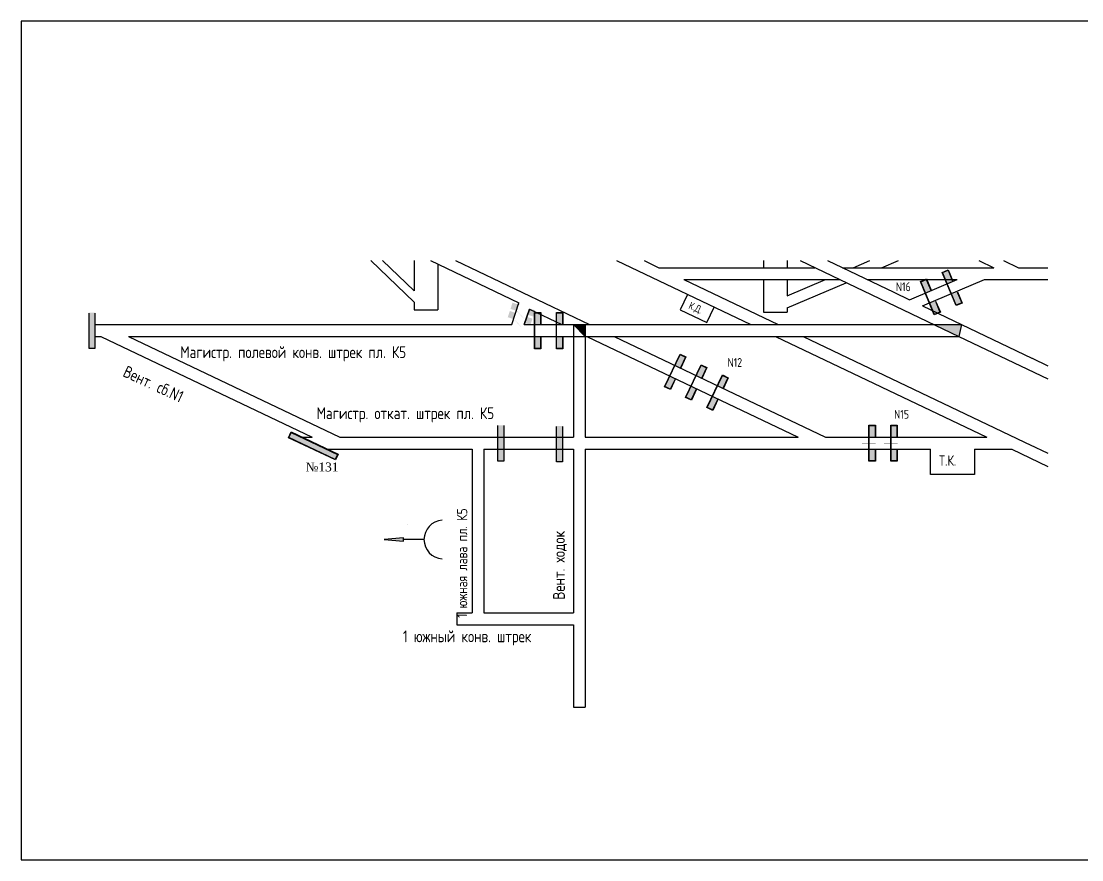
# Model space of a CAD drawing. Header units: millimetres. Extents: x -1207 to 133, y -433 to 395.
# Drawn here: x -817.9 to -459.4, y -432.7 to -149.4 of the extents above; entities that cross this region are included whole.
import ezdxf

# ---------------------------------------------------------------- set-up
doc = ezdxf.new("R2010")
doc.units = ezdxf.units.MM
for name, color, linetype in [('Двери', 7, 'Continuous'), ('Номера перемычек', 7, 'Continuous'), ('Перемычки 01', 7, 'Continuous')]:
    doc.layers.add(name, color=color, linetype=linetype)
doc.styles.add('ESKD', font='Eskdwin')
doc.styles.get("Standard").update_dxf_attribs({"font": 'TIMES.TTF', "height": 10})

msp = doc.modelspace()

# ---------------------------------------------------------------- hatches: boundary and pattern name
h = msp.add_hatch(color=256)
h.paths.add_polyline_path([(-652.79, -247.28), (-653.47, -249.37), (-651.46, -250.02), (-651.43, -249.93), (-653.34, -249.31), (-652.73, -247.4), (-650.81, -248.02), (-650.78, -247.93)])
h.paths.add_polyline_path([(-651.42, -249.91), (-651.46, -250.02), (-649.02, -252.64), (-648.95, -252.57), (-649.26, -252.23)])
h.paths.add_polyline_path([(-647.77, -251.21), (-647.81, -251.31), (-645.8, -251.96), (-645.12, -249.87), (-647.13, -249.22), (-647.16, -249.31), (-645.25, -249.93), (-645.86, -251.83)])
h = msp.add_hatch(color=256)
h.paths.add_polyline_path([(-651.86, -244.46), (-652.54, -246.55), (-650.53, -247.2), (-650.5, -247.11), (-652.42, -246.49), (-651.8, -244.59), (-649.89, -245.21), (-649.86, -245.11)])
h.paths.add_polyline_path([(-650.5, -247.09), (-650.53, -247.2), (-648.1, -249.82), (-648.02, -249.75), (-648.33, -249.42)])
h.paths.add_polyline_path([(-646.85, -248.4), (-646.88, -248.49), (-644.87, -249.14), (-644.19, -247.05), (-646.2, -246.4), (-646.23, -246.5), (-644.32, -247.12), (-644.94, -249.02)])
h = msp.add_hatch(color=3)
h.paths.add_polyline_path([(-651.8, -244.59), (-652.42, -246.49), (-650.5, -247.11), (-649.89, -245.21)])
h.paths.add_polyline_path([(-646.23, -246.5), (-646.85, -248.4), (-644.94, -249.02), (-644.32, -247.12)])
h = msp.add_hatch(color=3)
h.paths.add_polyline_path([(-652.73, -247.4), (-653.34, -249.31), (-651.43, -249.93), (-650.81, -248.02)])
h.paths.add_polyline_path([(-647.16, -249.31), (-647.77, -251.21), (-645.86, -251.83), (-645.25, -249.93)])
for points in [[(-631.28, -251.87), (-627.28, -255.87), (-627.28, -251.87)], [(-500.05, -251.87), (-509.34, -251.87), (-500.96, -255.87)], [(-533.75, -291.89), (-533.75, -292.03), (-531.43, -292.03), (-531.43, -291.89)], [(-529.08, -292.03), (-529.08, -291.89), (-531.33, -291.89), (-531.33, -292.03)], [(-526.34, -291.89), (-526.34, -292.03), (-524.02, -292.03), (-524.02, -291.89)], [(-521.67, -292.03), (-521.67, -291.89), (-523.92, -291.89), (-523.92, -292.03)], [(-688.72, -325.09), (-688.72, -323.89), (-695.28, -324.53)]]:
    msp.add_hatch(color=256).paths.add_polyline_path(points)
at = {"layer": 'Двери'}
h = msp.add_hatch(color=256, dxfattribs=at)
h.paths.add_polyline_path([(-510.39, -240.24), (-511.97, -236.46), (-514, -237.31), (-512.41, -241.09), (-512.32, -241.06), (-513.87, -237.37), (-512.03, -236.59), (-510.48, -240.28)])
h.paths.add_polyline_path([(-510.77, -244.74), (-512.32, -241.06), (-512.41, -241.09), (-510.86, -244.78)])
h.paths.add_polyline_path([(-507.25, -247.71), (-508.84, -243.93), (-508.93, -243.97), (-507.38, -247.66), (-509.22, -248.43), (-510.77, -244.74), (-510.86, -244.78), (-509.28, -248.56)])
h = msp.add_hatch(color=3, dxfattribs=at)
h.paths.add_polyline_path([(-512.03, -236.59), (-513.87, -237.37), (-512.32, -241.06), (-510.48, -240.28)])
h.paths.add_polyline_path([(-509.22, -248.43), (-507.38, -247.66), (-508.93, -243.97), (-510.77, -244.74)])
h = msp.add_hatch(color=256, dxfattribs=at)
h.paths.add_polyline_path([(-503.01, -237.14), (-504.6, -233.36), (-506.63, -234.22), (-505.04, -238), (-504.95, -237.96), (-506.5, -234.27), (-504.65, -233.49), (-503.1, -237.18)])
h.paths.add_polyline_path([(-503.4, -241.64), (-504.95, -237.96), (-505.04, -238), (-503.49, -241.68)])
h.paths.add_polyline_path([(-499.87, -244.61), (-501.46, -240.83), (-501.55, -240.87), (-500, -244.56), (-501.85, -245.33), (-503.4, -241.64), (-503.49, -241.68), (-501.9, -245.46)])
h = msp.add_hatch(color=3, dxfattribs=at)
h.paths.add_polyline_path([(-504.65, -233.49), (-506.5, -234.27), (-504.95, -237.96), (-503.1, -237.18)])
h.paths.add_polyline_path([(-501.85, -245.33), (-500, -244.56), (-501.55, -240.87), (-503.4, -241.64)])
h = msp.add_hatch(color=256, dxfattribs=at)
h.paths.add_polyline_path([(-642.26, -251.92), (-642.26, -247.82), (-644.46, -247.82), (-644.46, -251.92), (-644.36, -251.92), (-644.36, -247.92), (-642.36, -247.92), (-642.36, -251.92)])
h.paths.add_polyline_path([(-644.36, -255.92), (-644.36, -251.92), (-644.46, -251.92), (-644.46, -255.92)])
h.paths.add_polyline_path([(-642.26, -260.02), (-642.26, -255.92), (-642.36, -255.92), (-642.36, -259.92), (-644.36, -259.92), (-644.36, -255.92), (-644.46, -255.92), (-644.46, -260.02)])
h = msp.add_hatch(color=3, dxfattribs=at)
h.paths.add_polyline_path([(-642.36, -247.92), (-644.36, -247.92), (-644.36, -251.92), (-642.36, -251.92)])
h.paths.add_polyline_path([(-644.36, -259.92), (-642.36, -259.92), (-642.36, -255.92), (-644.36, -255.92)])
h = msp.add_hatch(color=256, dxfattribs=at)
h.paths.add_polyline_path([(-634.85, -251.92), (-634.85, -247.82), (-637.05, -247.82), (-637.05, -251.92), (-636.95, -251.92), (-636.95, -247.92), (-634.95, -247.92), (-634.95, -251.92)])
h.paths.add_polyline_path([(-636.95, -255.92), (-636.95, -251.92), (-637.05, -251.92), (-637.05, -255.92)])
h.paths.add_polyline_path([(-634.85, -260.02), (-634.85, -255.92), (-634.95, -255.92), (-634.95, -259.92), (-636.95, -259.92), (-636.95, -255.92), (-637.05, -255.92), (-637.05, -260.02)])
h = msp.add_hatch(color=3, dxfattribs=at)
h.paths.add_polyline_path([(-634.95, -247.92), (-636.95, -247.92), (-636.95, -251.92), (-634.95, -251.92)])
h.paths.add_polyline_path([(-636.95, -259.92), (-634.95, -259.92), (-634.95, -255.92), (-636.95, -255.92)])
h = msp.add_hatch(color=256, dxfattribs=at)
h.paths.add_polyline_path([(-595, -266.5), (-593.24, -262.8), (-595.22, -261.85), (-596.99, -265.55), (-596.9, -265.59), (-595.18, -261.98), (-593.37, -262.85), (-595.09, -266.46)])
h.paths.add_polyline_path([(-598.62, -269.21), (-596.9, -265.59), (-596.99, -265.55), (-598.71, -269.16)])
h.paths.add_polyline_path([(-598.49, -273.81), (-596.72, -270.11), (-596.82, -270.07), (-598.54, -273.68), (-600.34, -272.82), (-598.62, -269.21), (-598.71, -269.16), (-600.48, -272.86)])
h = msp.add_hatch(color=3, dxfattribs=at)
h.paths.add_polyline_path([(-593.37, -262.85), (-595.18, -261.98), (-596.9, -265.59), (-595.09, -266.46)])
h.paths.add_polyline_path([(-600.34, -272.82), (-598.54, -273.68), (-596.82, -270.07), (-598.62, -269.21)])
h = msp.add_hatch(color=256, dxfattribs=at)
h.paths.add_polyline_path([(-587.92, -270.09), (-586.16, -266.39), (-588.14, -265.44), (-589.91, -269.14), (-589.82, -269.19), (-588.1, -265.58), (-586.29, -266.44), (-588.01, -270.05)])
h.paths.add_polyline_path([(-591.54, -272.8), (-589.82, -269.19), (-589.91, -269.14), (-591.63, -272.75)])
h.paths.add_polyline_path([(-591.41, -277.4), (-589.64, -273.7), (-589.73, -273.66), (-591.46, -277.27), (-593.26, -276.41), (-591.54, -272.8), (-591.63, -272.75), (-593.39, -276.45)])
h = msp.add_hatch(color=3, dxfattribs=at)
h.paths.add_polyline_path([(-586.29, -266.44), (-588.1, -265.58), (-589.82, -269.19), (-588.01, -270.05)])
h.paths.add_polyline_path([(-593.26, -276.41), (-591.46, -277.27), (-589.73, -273.66), (-591.54, -272.8)])
h = msp.add_hatch(color=256, dxfattribs=at)
h.paths.add_polyline_path([(-580.7, -273.53), (-578.94, -269.83), (-580.92, -268.89), (-582.69, -272.59), (-582.6, -272.63), (-580.88, -269.02), (-579.07, -269.88), (-580.79, -273.49)])
h.paths.add_polyline_path([(-584.32, -276.24), (-582.6, -272.63), (-582.69, -272.59), (-584.41, -276.2)])
h.paths.add_polyline_path([(-584.19, -280.84), (-582.42, -277.14), (-582.51, -277.1), (-584.24, -280.71), (-586.04, -279.85), (-584.32, -276.24), (-584.41, -276.2), (-586.17, -279.9)])
h = msp.add_hatch(color=3, dxfattribs=at)
h.paths.add_polyline_path([(-579.07, -269.88), (-580.88, -269.02), (-582.6, -272.63), (-580.79, -273.49)])
h.paths.add_polyline_path([(-586.04, -279.85), (-584.24, -280.71), (-582.51, -277.1), (-584.32, -276.24)])
h = msp.add_hatch(color=256, dxfattribs=at)
h.paths.add_polyline_path([(-529.21, -289.95), (-529.21, -285.85), (-531.41, -285.85), (-531.41, -289.95), (-531.31, -289.95), (-531.31, -285.95), (-529.31, -285.95), (-529.31, -289.95)])
h.paths.add_polyline_path([(-531.31, -293.95), (-531.31, -289.95), (-531.41, -289.95), (-531.41, -293.95)])
h.paths.add_polyline_path([(-529.21, -298.05), (-529.21, -293.95), (-529.31, -293.95), (-529.31, -297.95), (-531.31, -297.95), (-531.31, -293.95), (-531.41, -293.95), (-531.41, -298.05)])
h = msp.add_hatch(color=3, dxfattribs=at)
h.paths.add_polyline_path([(-529.31, -285.95), (-531.31, -285.95), (-531.31, -289.95), (-529.31, -289.95)])
h.paths.add_polyline_path([(-531.31, -297.95), (-529.31, -297.95), (-529.31, -293.95), (-531.31, -293.95)])
h = msp.add_hatch(color=256, dxfattribs=at)
h.paths.add_polyline_path([(-521.8, -289.95), (-521.8, -285.85), (-524, -285.85), (-524, -289.95), (-523.9, -289.95), (-523.9, -285.95), (-521.9, -285.95), (-521.9, -289.95)])
h.paths.add_polyline_path([(-523.9, -293.95), (-523.9, -289.95), (-524, -289.95), (-524, -293.95)])
h.paths.add_polyline_path([(-521.8, -298.05), (-521.8, -293.95), (-521.9, -293.95), (-521.9, -297.95), (-523.9, -297.95), (-523.9, -293.95), (-524, -293.95), (-524, -298.05)])
h = msp.add_hatch(color=3, dxfattribs=at)
h.paths.add_polyline_path([(-521.9, -285.95), (-523.9, -285.95), (-523.9, -289.95), (-521.9, -289.95)])
h.paths.add_polyline_path([(-523.9, -297.95), (-521.9, -297.95), (-521.9, -293.95), (-523.9, -293.95)])
at = {"layer": 'Перемычки 01'}
h = msp.add_hatch(color=256, dxfattribs=at)
h.paths.add_polyline_path([(-792.9, -260.06), (-792.9, -255.96), (-793, -255.96), (-793, -259.96), (-795, -259.96), (-795, -255.96), (-795.1, -255.96), (-795.1, -260.06)])
h.paths.add_polyline_path([(-793, -255.96), (-792.9, -255.96), (-792.9, -247.86), (-795.1, -247.86), (-795.1, -255.96), (-795, -255.96), (-795, -247.96), (-793, -247.96)])
h = msp.add_hatch(color=3, dxfattribs=at)
h.paths.add_polyline_path([(-795, -259.96), (-793, -259.96), (-793, -255.96), (-795, -255.96)])
h.paths.add_polyline_path([(-793, -251.96), (-795, -251.96), (-795, -255.96), (-793, -255.96)])
h.paths.add_polyline_path([(-793, -251.96), (-793, -247.96), (-795, -247.96), (-795, -251.96)])
h = msp.add_hatch(color=256, dxfattribs=at)
h.paths.add_polyline_path([(-654.68, -298.11), (-654.68, -294.01), (-654.78, -294.01), (-654.78, -298.01), (-656.78, -298.01), (-656.78, -294.01), (-656.88, -294.01), (-656.88, -298.11)])
h.paths.add_polyline_path([(-654.78, -294.01), (-654.68, -294.01), (-654.68, -285.91), (-656.88, -285.91), (-656.88, -294.01), (-656.78, -294.01), (-656.78, -286.01), (-654.78, -286.01)])
h = msp.add_hatch(color=3, dxfattribs=at)
h.paths.add_polyline_path([(-656.78, -298.01), (-654.78, -298.01), (-654.78, -294.01), (-656.78, -294.01)])
h.paths.add_polyline_path([(-654.78, -290.01), (-656.78, -290.01), (-656.78, -294.01), (-654.78, -294.01)])
h.paths.add_polyline_path([(-654.78, -290.01), (-654.78, -286.01), (-656.78, -286.01), (-656.78, -290.01)])
h = msp.add_hatch(color=256, dxfattribs=at)
h.paths.add_polyline_path([(-634.85, -298.34), (-634.85, -294.24), (-634.95, -294.24), (-634.95, -298.24), (-636.95, -298.24), (-636.95, -294.24), (-637.05, -294.24), (-637.05, -298.34)])
h.paths.add_polyline_path([(-634.95, -294.24), (-634.85, -294.24), (-634.85, -286.14), (-637.05, -286.14), (-637.05, -294.24), (-636.95, -294.24), (-636.95, -286.24), (-634.95, -286.24)])
h = msp.add_hatch(color=3, dxfattribs=at)
h.paths.add_polyline_path([(-636.95, -298.24), (-634.95, -298.24), (-634.95, -294.24), (-636.95, -294.24)])
h.paths.add_polyline_path([(-634.95, -290.24), (-636.95, -290.24), (-636.95, -294.24), (-634.95, -294.24)])
h.paths.add_polyline_path([(-634.95, -290.24), (-634.95, -286.24), (-636.95, -286.24), (-636.95, -290.24)])
h = msp.add_hatch(color=256, dxfattribs=at)
h.paths.add_polyline_path([(-726.72, -288.13), (-727.64, -290.08), (-711.73, -297.6), (-710.81, -295.66)])
h.paths.add_polyline_path([(-710.98, -295.72), (-711.79, -297.44), (-727.47, -290.02), (-726.66, -288.3)], flags=16)
msp.add_hatch(color=3, dxfattribs=at).paths.add_polyline_path([(-727.47, -290.02), (-711.79, -297.44), (-710.98, -295.72), (-726.66, -288.3)])

# ---------------------------------------------------------------- linework, layer by layer
for p, q in [((-685.06, -244.3), (-699.78, -230.25)), ((-685.06, -240.48), (-695.78, -230.25)), ((-685.06, -230.25), (-685.06, -240.48)), ((-679.58, -230.25), (-649.7, -244.5)), ((-677.06, -231.45), (-677.06, -246.89)), ((-671.19, -230.25), (-625.86, -251.87)), ((-616.67, -230.25), (-571.34, -251.87)), ((-607.38, -230.25), (-602.37, -232.64)), ((-602.37, -232.64), (-549.66, -232.64)), ((-567.06, -230.25), (-567.06, -232.64)), ((-559.06, -230.25), (-559.06, -232.64)), ((-554.68, -230.25), (-500.96, -255.87)), ((-545.38, -230.25), (-522.97, -240.94)), ((-540.36, -232.64), (-489.22, -232.65)), ((-536.67, -232.64), (-531.03, -230.25)), ((-527.09, -232.64), (-521.44, -230.25)), ((-511.94, -232.64), (-511.94, -232.64)), ((-494.25, -230.25), (-489.22, -232.65)), ((-485.86, -230.25), (-480.84, -232.65)), ((-480.84, -232.65), (-470.86, -232.65)), ((-593.98, -236.64), (-541.27, -236.64)), ((-593.98, -236.64), (-562.05, -251.87)), ((-567.06, -236.64), (-567.06, -247.62)), ((-559.06, -236.64), (-559.06, -242.13)), ((-559.06, -242.13), (-546.11, -236.64)), ((-559.06, -246.19), (-539.04, -237.71)), ((-531.98, -236.64), (-522.97, -236.64)), ((-522.97, -236.64), (-501.52, -236.65)), ((-517.64, -243.48), (-501.52, -236.65)), ((-513.31, -245.55), (-492.31, -236.65)), ((-492.31, -236.65), (-470.86, -236.65)), ((-592.74, -241.66), (-595.2, -246.88)), ((-522.97, -240.94), (-517.64, -243.48)), ((-685.06, -244.3), (-685.06, -246.89)), ((-685.06, -246.89), (-677.06, -246.89)), ((-652.11, -251.87), (-649.7, -244.5)), ((-649.82, -245.1), (-649.78, -245.01)), ((-647.9, -251.87), (-646.17, -246.61)), ((-646.17, -246.61), (-647.9, -251.87)), ((-646.17, -246.61), (-635.15, -251.87)), ((-595.2, -246.88), (-586.18, -251.13)), ((-586.18, -251.13), (-583.74, -245.96)), ((-559.06, -246.19), (-559.06, -247.62)), ((-513.31, -245.55), (-476.29, -263.2)), ((-567.06, -247.62), (-567.06, -247.62)), ((-567.06, -247.62), (-559.06, -247.62)), ((-792.93, -251.87), (-652.11, -251.87)), ((-647.9, -251.87), (-500.05, -251.87)), ((-647.9, -251.87), (-613.58, -251.87)), ((-631.28, -251.87), (-631.28, -289.94)), ((-631.28, -251.87), (-627.28, -255.87)), ((-627.28, -251.87), (-627.28, -289.94)), ((-500.05, -251.87), (-500.96, -255.87)), ((-792.94, -255.87), (-790.97, -255.87)), ((-790.97, -255.87), (-719.54, -289.94)), ((-781.68, -255.87), (-710.24, -289.94)), ((-781.68, -255.87), (-627.28, -255.87)), ((-703.43, -255.87), (-673.96, -255.87)), ((-627.28, -255.87), (-500.96, -255.87)), ((-626.76, -255.87), (-555.33, -289.94)), ((-617.47, -255.87), (-546.04, -289.94)), ((-562.95, -255.87), (-491.52, -289.94)), ((-553.66, -255.87), (-476.39, -292.72)), ((-500.96, -255.87), (-470.86, -270.22)), ((-476.23, -263.23), (-470.86, -265.79)), ((-722.91, -289.94), (-719.54, -289.94)), ((-710.24, -289.94), (-631.28, -289.94)), ((-627.28, -289.94), (-555.33, -289.94)), ((-546.04, -289.94), (-491.52, -289.94)), ((-714.46, -293.94), (-700.76, -293.94)), ((-700.89, -293.94), (-665.51, -293.94)), ((-665.51, -293.94), (-665.51, -349.28)), ((-661.51, -293.94), (-661.51, -349.28)), ((-661.51, -293.94), (-631.28, -293.94)), ((-631.28, -293.94), (-631.28, -349.28)), ((-627.28, -293.94), (-539.64, -293.94)), ((-627.28, -293.94), (-627.28, -381.08)), ((-541.1, -293.94), (-517.87, -293.94)), ((-517.84, -293.94), (-510.63, -293.94)), ((-510.63, -302.54), (-510.63, -293.94)), ((-495.72, -293.94), (-495.72, -302.54)), ((-495.72, -293.94), (-483.13, -293.94)), ((-483.13, -293.94), (-470.86, -299.79)), ((-477.08, -292.39), (-470.86, -295.36)), ((-495.72, -302.54), (-510.63, -302.54)), ((-687.39, -319.29), (-687.39, -319.29)), ((-681.8, -324.53), (-688.72, -324.53)), ((-670.63, -349.28), (-665.51, -349.28)), ((-661.51, -349.28), (-661.51, -349.28)), ((-661.51, -349.28), (-631.28, -349.28)), ((-670.63, -353.28), (-631.28, -353.28)), ((-661.51, -353.28), (-661.51, -353.28)), ((-631.28, -353.28), (-631.28, -381.08))]:
    msp.add_line(p, q)
at = {"color": 0}
for p, q in [((-670.63, -349.28), (-670.63, -353.28)), ((-631.28, -381.08), (-627.28, -381.08))]:
    msp.add_line(p, q, dxfattribs=at)
for points in [[(-336.98, -149.37), (-817.93, -149.37), (-817.93, -432.68), (-336.98, -432.68)], [(-688.72, -323.89), (-695.28, -324.53), (-688.72, -325.09)]]:
    msp.add_lwpolyline(points, close=True)
msp.add_arc((-675.28, -324.49), 6.51, 93.5948, 266.4052)
at = {"layer": 'Двери'}
for points in [[(-508.84, -243.93), (-507.25, -247.71), (-509.28, -248.56), (-514, -237.31), (-511.97, -236.46), (-510.39, -240.24)], [(-508.93, -243.97), (-507.38, -247.66), (-509.22, -248.43), (-513.87, -237.37), (-512.03, -236.59), (-510.48, -240.28)], [(-501.46, -240.83), (-499.87, -244.61), (-501.9, -245.46), (-506.63, -234.22), (-504.6, -233.36), (-503.01, -237.14)], [(-501.55, -240.87), (-500, -244.56), (-501.85, -245.33), (-506.5, -234.27), (-504.65, -233.49), (-503.1, -237.18)], [(-642.26, -255.92), (-642.26, -260.02), (-644.46, -260.02), (-644.46, -247.82), (-642.26, -247.82), (-642.26, -251.92)], [(-642.36, -255.92), (-642.36, -259.92), (-644.36, -259.92), (-644.36, -247.92), (-642.36, -247.92), (-642.36, -251.92)], [(-634.85, -255.92), (-634.85, -260.02), (-637.05, -260.02), (-637.05, -247.82), (-634.85, -247.82), (-634.85, -251.92)], [(-634.95, -255.92), (-634.95, -259.92), (-636.95, -259.92), (-636.95, -247.92), (-634.95, -247.92), (-634.95, -251.92)], [(-596.72, -270.11), (-598.49, -273.81), (-600.48, -272.86), (-595.22, -261.85), (-593.24, -262.8), (-595, -266.5)], [(-596.82, -270.07), (-598.54, -273.68), (-600.34, -272.82), (-595.18, -261.98), (-593.37, -262.85), (-595.09, -266.46)], [(-589.64, -273.7), (-591.41, -277.4), (-593.39, -276.45), (-588.14, -265.44), (-586.16, -266.39), (-587.92, -270.09)], [(-589.73, -273.66), (-591.46, -277.27), (-593.26, -276.41), (-588.1, -265.58), (-586.29, -266.44), (-588.01, -270.05)], [(-582.42, -277.14), (-584.19, -280.84), (-586.17, -279.9), (-580.92, -268.89), (-578.94, -269.83), (-580.7, -273.53)], [(-582.51, -277.1), (-584.24, -280.71), (-586.04, -279.85), (-580.88, -269.02), (-579.07, -269.88), (-580.79, -273.49)], [(-529.21, -293.95), (-529.21, -298.05), (-531.41, -298.05), (-531.41, -285.85), (-529.21, -285.85), (-529.21, -289.95)], [(-529.31, -293.95), (-529.31, -297.95), (-531.31, -297.95), (-531.31, -285.95), (-529.31, -285.95), (-529.31, -289.95)], [(-521.8, -293.95), (-521.8, -298.05), (-524, -298.05), (-524, -285.85), (-521.8, -285.85), (-521.8, -289.95)], [(-521.9, -293.95), (-521.9, -297.95), (-523.9, -297.95), (-523.9, -285.95), (-521.9, -285.95), (-521.9, -289.95)]]:
    msp.add_lwpolyline(points, dxfattribs=at)
at = {"layer": 'Номера перемычек', "color": 7}
msp.add_line((-500.05, -251.87), (-500.96, -255.87), dxfattribs=at)
at = {"layer": 'Перемычки 01'}
for points in [[(-793, -247.96), (-793, -259.96), (-795, -259.96), (-795, -247.96)], [(-654.78, -286.01), (-654.78, -298.01), (-656.78, -298.01), (-656.78, -286.01)], [(-634.95, -286.24), (-634.95, -298.24), (-636.95, -298.24), (-636.95, -286.24)]]:
    msp.add_lwpolyline(points, dxfattribs=at)
for points in [[(-726.72, -288.13), (-710.81, -295.66), (-711.73, -297.6), (-727.64, -290.08)], [(-726.66, -288.3), (-710.98, -295.72), (-711.79, -297.44), (-727.47, -290.02)]]:
    msp.add_lwpolyline(points, close=True, dxfattribs=at)

# ---------------------------------------------------------------- texts
at = {"style": 'ESKD'}
for s, height, rotation, p in [('К.Д.', 2.5, 335.6726, (-592.57, -246.32)), ('Вент. сб.N1', 4, 335, (-783.87, -269.2)), ('1 южная лава пл. К5', 3.5, 90, (-667.17, -350.93)), ('Вент. ходок', 4, 90, (-634.17, -344.8))]:
    msp.add_text(s, height=height, rotation=rotation, dxfattribs=at).set_placement(p)
for s, height, p in [('Магистр. полевой конв. штрек пл. К5', 4, (-764.19, -263.17)), ('Магистр. откат. штрек пл. К5', 4, (-718.1, -283.81)), ('Т.К.', 3.5, (-507.68, -299.53)), ('1 южный конв. штрек', 4, (-688.89, -359.19))]:
    msp.add_text(s, height=height, dxfattribs=at).set_placement(p)
at = {"layer": 'Номера перемычек', "style": 'ESKD'}
for s, p in [('N16', (-522.29, -240.58)), ('N12', (-579.19, -266.16)), ('N15', (-522.88, -283.67))]:
    msp.add_text(s, height=3, dxfattribs=at).set_placement(p)
at = {"layer": 'Номера перемычек'}
msp.add_text('№131', height=3, dxfattribs=at).set_placement((-721.8, -301.47))

doc.saveas('drawing.dxf')
